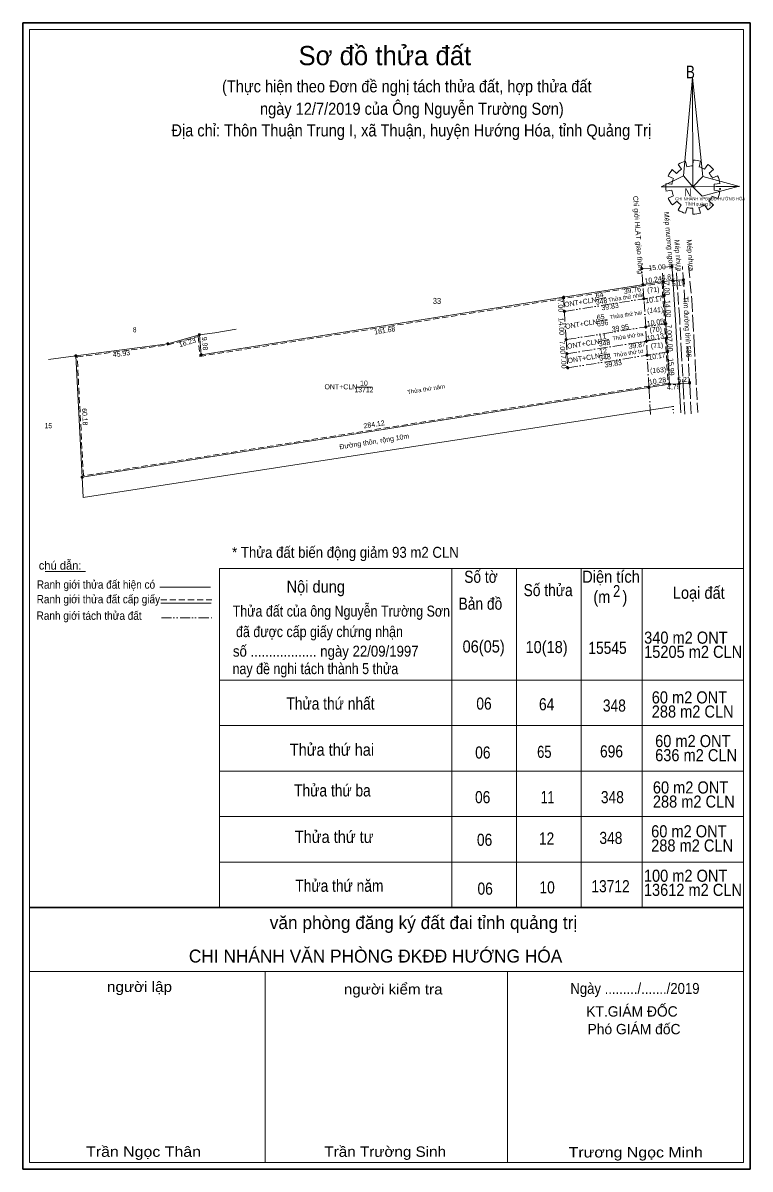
# Model space of a CAD drawing. Header units: metres. Extents: x 542053 to 545555, y 1832668 to 1833706.
# Drawn here: x 545195 to 545555, y 1833116 to 1833683 of the extents above; entities that cross this region are included whole.
import ezdxf
from ezdxf.enums import TextEntityAlignment as Align

# ---------------------------------------------------------------- set-up
doc = ezdxf.new("R2010")
doc.units = ezdxf.units.M
doc.header["$PDMODE"] = 32
doc.header["$PDSIZE"] = 0.5
for name, pattern in [('DASH_DOUBLE_DOT', [9.2, 5, -1.2, 0.3, -1.2, 0.3, -1.2]), ('DOT_DASHED', [7.7, 5, -1.2, 0.3, -1.2]), ('DOTTED', [1.5, 0.3, -1.2]), ('LONG_DASHED', [7.5, 6, -1.5]), ('MEDIUM_DASHED', [4.5, 3, -1.5])]:
    doc.linetypes.add(name, pattern=pattern)
for name, color, linetype, lineweight in [('1', 7, 'Continuous', 13), ('10', 7, 'Continuous', 13), ('2', 7, 'Continuous', 13), ('28', 7, 'DASH_DOUBLE_DOT', 13), ('3', 7, 'Continuous', 13), ('63', 7, 'Continuous', 13)]:
    doc.layers.add(name, color=color, linetype=linetype, lineweight=lineweight)

msp = doc.modelspace()

# ---------------------------------------------------------------- hatches: boundary and pattern name
at = {"layer": '28'}
for points in [[(545502.25, 1833561.81, 1), (545501.25, 1833561.81, 1)], [(545517.21, 1833562.85, 1), (545516.21, 1833562.85, 1)], [(545512.9, 1833555.5, 1), (545511.9, 1833555.5, 1)], [(545517.69, 1833555.88, 1), (545516.69, 1833555.88, 1)], [(545522.86, 1833556.29, 1), (545521.86, 1833556.29, 1)], [(545502.79, 1833553.9, 1), (545501.79, 1833553.9, 1)], [(545463.52, 1833547.66, 1), (545462.52, 1833547.66, 1)], [(545503.28, 1833546.92, 1), (545502.28, 1833546.92, 1)], [(545513.32, 1833548.51, 1), (545512.32, 1833548.51, 1)], [(545463.94, 1833540.67, 1), (545462.94, 1833540.67, 1)], [(545504.24, 1833532.96, 1), (545503.24, 1833532.96, 1)], [(545514.16, 1833534.54, 1), (545513.16, 1833534.54, 1)], [(545283.21, 1833529.1, 1), (545282.21, 1833529.1, 1)], [(545514.58, 1833527.55, 1), (545513.58, 1833527.55, 1)], [(545267.59, 1833524.68, 1), (545266.59, 1833524.68, 1)], [(545464.78, 1833526.7, 1), (545463.78, 1833526.7, 1)], [(545504.58, 1833525.96, 1), (545503.58, 1833525.96, 1)], [(545222.06, 1833518.66, 1), (545221.06, 1833518.66, 1)], [(545284.09, 1833519.16, 1), (545283.09, 1833519.16, 1)], [(545465.2, 1833519.71, 1), (545464.2, 1833519.71, 1)], [(545504.96, 1833518.97, 1), (545503.96, 1833518.97, 1)], [(545515, 1833520.56, 1), (545514, 1833520.56, 1)], [(545465.62, 1833512.72, 1), (545464.62, 1833512.72, 1)], [(545515.97, 1833504.6, 1), (545514.97, 1833504.6, 1)], [(545520.75, 1833504.88, 1), (545519.75, 1833504.88, 1)], [(545525.96, 1833505.2, 1), (545524.96, 1833505.2, 1)], [(545505.82, 1833502.99, 1), (545504.82, 1833502.99, 1)], [(545225.19, 1833458.56, 1), (545224.19, 1833458.56, 1)]]:
    msp.add_hatch(color=256, dxfattribs=at).paths.add_polyline_path(points)

# ---------------------------------------------------------------- linework, layer by layer
at = {"layer": '1'}
msp.add_line((545300.87, 1833531.82), (545290.42, 1833530.07), dxfattribs=at)
at = {"layer": '1', "linetype": 'MEDIUM_DASHED'}
msp.add_lwpolyline([(545511.79, 1833554.75), (545514.79, 1833505.15), (545225.3, 1833459.31), (545222.24, 1833518.09), (545267.22, 1833524.04), (545282.13, 1833528.26), (545283, 1833518.41)], close=True, dxfattribs=at)
at = {"layer": '1'}
for points in [[(545283.59, 1833519.16), (545463.02, 1833547.66), (545512.4, 1833555.5)], [(545290.42, 1833530.07), (545282.71, 1833529.1), (545283.59, 1833519.16)], [(545290.42, 1833530.07), (545282.71, 1833529.1), (545283.59, 1833519.16)], [(545290.42, 1833530.07), (545282.71, 1833529.1), (545283.59, 1833519.16)]]:
    msp.add_lwpolyline(points, dxfattribs=at)
at = {"layer": '10', "linetype": 'DOT_DASHED'}
for p, q in [((545502.29, 1833553.9), (545501.66, 1833563.13)), ((545504.08, 1833525.96), (545503.74, 1833532.96)), ((545504.46, 1833518.97), (545504.08, 1833525.96))]:
    msp.add_line(p, q, dxfattribs=at)
at = {"layer": '10'}
for p, q in [((545518.53, 1833536.46), (545516.62, 1833564.23)), ((545512.4, 1833555.5), (545512.07, 1833559.61)), ((545512.4, 1833555.5), (545512.82, 1833548.51)), ((545512.82, 1833548.51), (545513.66, 1833534.54)), ((545513.66, 1833534.54), (545514.08, 1833527.55)), ((545519.49, 1833519.05), (545518.53, 1833536.49)), ((545521.02, 1833490.45), (545519.49, 1833519.05))]:
    msp.add_line(p, q, dxfattribs=at)
at = {"layer": '10', "linetype": 'LONG_DASHED'}
for p, q in [((545522.55, 1833553.93), (545521.85, 1833562.85)), ((545523.14, 1833545.29), (545522.55, 1833553.9)), ((545524.7, 1833519.34), (545524.48, 1833523.33)), ((545525.67, 1833501.24), (545524.7, 1833519.33)), ((545526.28, 1833489.95), (545525.67, 1833501.24))]:
    msp.add_line(p, q, dxfattribs=at)
at = {"layer": '10', "linetype": 'DASH_DOUBLE_DOT'}
msp.add_line((545464.28, 1833526.7), (545464.7, 1833519.71), dxfattribs=at)
at = {"layer": '10', "linetype": 'LONG_DASHED'}
for points in [[(545523.07, 1833489.78), (545522.46, 1833501.07), (545521.49, 1833519.16), (545520.53, 1833536.6), (545519.35, 1833553.68), (545518.65, 1833562.6)], [(545524.95, 1833563.16), (545526.49, 1833546.4), (545527.05, 1833536.76), (545527.77, 1833524.39), (545528.45, 1833510.31), (545529.52, 1833490.54)]]:
    msp.add_lwpolyline(points, dxfattribs=at)
at = {"layer": '10', "linetype": 'DOT_DASHED'}
for points in [[(545503.74, 1833532.96), (545502.78, 1833546.92), (545502.29, 1833553.9)], [(545506.04, 1833489.65), (545505.32, 1833502.99), (545504.46, 1833518.97)]]:
    msp.add_lwpolyline(points, dxfattribs=at)
at = {"layer": '10', "linetype": 'DASH_DOUBLE_DOT'}
for points in [[(545463.02, 1833547.66), (545463.44, 1833540.67), (545512.82, 1833548.51)], [(545463.44, 1833540.67), (545464.28, 1833526.7), (545513.66, 1833534.54)], [(545464.7, 1833519.71), (545465.12, 1833512.72), (545514.5, 1833520.56)]]:
    msp.add_lwpolyline(points, dxfattribs=at)
at = {"layer": '10'}
for points in [[(545514.08, 1833527.55), (545514.5, 1833520.56), (545515.47, 1833504.6)], [(545267.09, 1833524.68), (545221.56, 1833518.66), (545208, 1833516.87)]]:
    msp.add_lwpolyline(points, dxfattribs=at)
at = {"layer": '2'}
msp.add_line((545225.21, 1833448.52), (545517.29, 1833493.61), dxfattribs=at)
at = {"layer": '2', "linetype": 'DOTTED'}
msp.add_line((545517.29, 1833493.61), (545517.47, 1833489.18), dxfattribs=at)
at = {"layer": '2'}
msp.add_lwpolyline([(545221.56, 1833518.66), (545224.69, 1833458.56), (545515.47, 1833504.6)], dxfattribs=at)
msp.add_point((545512.75, 1833555), dxfattribs=at)
at = {"layer": '28', "linetype": 'Continuous'}
for p, q in [((545501.75, 1833561.81), (545506.34, 1833562.13)), ((545512.71, 1833562.57), (545516.71, 1833562.85)), ((545267.09, 1833524.68), (545282.71, 1833529.1)), ((545224.69, 1833458.56), (545225.21, 1833448.52))]:
    msp.add_line(p, q, dxfattribs=at)
at = {"layer": '28', "linetype": 'DOT_DASHED'}
msp.add_lwpolyline([(545464.7, 1833519.71), (545504.08, 1833525.96), (545514.08, 1833527.55)], dxfattribs=at)
at = {"layer": '28'}
for centre in [(545501.75, 1833561.81), (545516.71, 1833562.85), (545512.4, 1833555.5), (545517.19, 1833555.88), (545522.36, 1833556.29), (545502.29, 1833553.9), (545463.02, 1833547.66), (545502.78, 1833546.92), (545512.82, 1833548.51), (545463.44, 1833540.67), (545503.74, 1833532.96), (545513.66, 1833534.54), (545282.71, 1833529.1), (545267.09, 1833524.68), (545464.28, 1833526.7), (545504.08, 1833525.96), (545221.56, 1833518.66), (545283.59, 1833519.16), (545464.7, 1833519.71), (545504.46, 1833518.97), (545465.12, 1833512.72), (545515.47, 1833504.6), (545520.25, 1833504.88), (545525.46, 1833505.2), (545505.32, 1833502.99), (545224.69, 1833458.56)]:
    msp.add_circle(centre, 0.5, dxfattribs=at)
at = {"layer": '28', "linetype": 'DOT_DASHED'}
for centre in [(545514.08, 1833527.55), (545514.5, 1833520.56)]:
    msp.add_circle(centre, 0.5, dxfattribs=at)
at = {"layer": '3'}
for p, q in [((545521.4, 1833611.01), (545519.83, 1833613.38)), ((545523.41, 1833615.02), (545524.1, 1833612.19)), ((545527.07, 1833612.65), (545527.16, 1833615.56)), ((545530.91, 1833615.02), (545530.21, 1833612.1)), ((545532.83, 1833611.01), (545534.4, 1833613.38)), ((545517.47, 1833606.46), (545514.85, 1833607.55)), ((545516.77, 1833610.83), (545518.96, 1833608.92)), ((545537.28, 1833610.83), (545535.1, 1833609.01)), ((545536.67, 1833606.55), (545539.29, 1833607.82)), ((545513.72, 1833604), (545516.6, 1833603.54)), ((545525.67, 1833602.27), (545528.47, 1833602.27)), ((545540.51, 1833604), (545537.54, 1833603.54)), ((545516.6, 1833600.63), (545513.72, 1833600.17)), ((545514.85, 1833596.62), (545517.47, 1833597.9)), ((545539.37, 1833596.53), (545536.5, 1833597.62)), ((545537.54, 1833600.63), (545540.51, 1833600.17)), ((545519.22, 1833595.16), (545516.95, 1833593.34)), ((545519.83, 1833590.88), (545521.31, 1833593.43)), ((545524.28, 1833592.07), (545523.41, 1833589.24)), ((545527.07, 1833588.79), (545527.07, 1833591.61)), ((545529.95, 1833592.07), (545530.82, 1833589.33)), ((545534.4, 1833590.88), (545532.83, 1833593.34)), ((545534.92, 1833595.16), (545537.28, 1833593.43)), ((545206.43, 1833411.91), (545226.31, 1833411.91)), ((545292.75, 1833413.41), (545552.19, 1833413.41)), ((545292.75, 1833413.41), (545292.75, 1833245.64)), ((545407.72, 1833413.41), (545407.72, 1833245.64)), ((545439.72, 1833413.41), (545439.72, 1833245.64)), ((545471.72, 1833413.41), (545471.72, 1833245.64)), ((545502.02, 1833413.33), (545502.02, 1833245.56)), ((545263.19, 1833404.23), (545288.27, 1833404.23)), ((545263.59, 1833396.19), (545288.63, 1833396.19)), ((545292.75, 1833358.14), (545552.19, 1833358.14)), ((545292.75, 1833335.64), (545552.19, 1833335.64)), ((545292.75, 1833313.14), (545552.19, 1833313.14)), ((545292.75, 1833290.64), (545552.19, 1833290.64)), ((545292.75, 1833268.14), (545552.19, 1833268.14)), ((545292.75, 1833245.64), (545552.19, 1833245.64)), ((545195.36, 1833242.55), (545195.36, 1833116.2)), ((545198.59, 1833213.9), (545552.19, 1833213.9)), ((545315.36, 1833213.9), (545315.36, 1833119.42)), ((545435.36, 1833213.9), (545435.36, 1833119.42))]:
    msp.add_line(p, q, dxfattribs=at)
at = {"layer": '3', "linetype": 'MEDIUM_DASHED'}
msp.add_line((545263.59, 1833397.87), (545288.83, 1833397.87), dxfattribs=at)
at = {"layer": '3', "linetype": 'DASH_DOUBLE_DOT'}
msp.add_line((545263.95, 1833388.95), (545289.15, 1833388.95), dxfattribs=at)
at = {"layer": '3', "lineweight": 35}
msp.add_line((545198.59, 1833245.64), (545552.19, 1833245.64), dxfattribs=at)
at = {"layer": '3'}
for points in [[(545195.36, 1833116.2), (545195.36, 1833683.39), (545555.36, 1833683.39), (545555.36, 1833116.2)], [(545195.36, 1833116.2), (545195.36, 1833683.39), (545555.36, 1833683.39), (545555.36, 1833116.2)], [(545552.19, 1833245.64), (545552.19, 1833119.42), (545198.59, 1833119.42), (545198.59, 1833680.22), (545552.19, 1833680.22)], [(545526.9, 1833656.37), (545527.07, 1833602.36), (545522.36, 1833607.73)], [(545526.9, 1833656.37), (545527.07, 1833602.36), (545532.05, 1833607.37)], [(545511.36, 1833602.36), (545522.36, 1833607.73), (545527.07, 1833602.36)], [(545550.11, 1833602.54), (545527.07, 1833602.36), (545532.05, 1833607.37)], [(545549.93, 1833602.63), (545531.61, 1833597.71), (545527.07, 1833602.36)]]:
    msp.add_lwpolyline(points, close=True, dxfattribs=at)
at = {"layer": '3', "lineweight": 35}
msp.add_lwpolyline([(545195.39, 1833683.42), (545555.39, 1833683.42), (545555.39, 1833116.22), (545195.39, 1833116.22)], close=True, dxfattribs=at)
at = {"layer": '3'}
for centre, major_axis, start_param, end_param in [((545527.115, 1833602.17), (13.46, 0), 1.8495599, 2.1390092), ((545527.115, 1833602.17), (10.549, 0), 1.5698559, 1.8561107), ((545527.115, 1833602.17), (13.46, 0), 1.2792421, 1.5633222), ((545527.115, 1833602.17), (13.46, 0), 0.7105624, 0.9968723), ((545527.115, 1833602.17), (13.46, 0), 2.4395818, 2.7240025), ((545527.115, 1833602.17), (10.549, 0), 2.1337354, 2.4449626), ((545527.115, 1833602.17), (10.549, 0), 1.0027091, 1.2755622), ((545527.115, 1833602.17), (10.549, 0), 0.4267838, 0.7064646), ((545527.115, 1833602.17), (13.46, 0), 0.1390515, 0.4339332), ((545527.115, 1833602.17), (13.46, 0), 3.0066793, 3.2913935), ((545527.115, 1833602.17), (10.549, 0), 2.7236855, 3.0151582), ((545527.115, 1833602.17), (10.549, 0), 6.1355839, 6.4161846), ((545527.115, 1833602.17), (13.46, 0), 3.5698864, 3.8569187), ((545527.115, 1833602.17), (10.549, 0), 3.2822995, 3.5610505), ((545527.115, 1833602.17), (10.549, 0), 5.5613733, 5.8395144), ((545527.115, 1833602.17), (13.46, 0), 5.8523029, 6.1383965), ((545527.115, 1833602.17), (10.549, 0), 3.8607757, 4.1325826), ((545527.039, 1833602.09), (13.46, 0), 4.1470906, 4.4365931), ((545527.115, 1833602.17), (10.549, 0), 4.4385468, 4.71314), ((545527.115, 1833602.17), (10.549, 0), 4.9908713, 5.2893316), ((545527.115, 1833602.17), (13.46, 0), 5.2856142, 5.567987), ((545527.115, 1833602.17), (13.46, 0), 4.7130101, 4.9976105)]:
    msp.add_ellipse(centre, major_axis=major_axis, ratio=0.995001, start_param=start_param, end_param=end_param, dxfattribs=at)
msp.add_point((545540.51, 1833601.27), dxfattribs=at)
at = {"layer": '63'}
for p, q in [((545478.81, 1833546.44), (545484.04, 1833547.46)), ((545479.33, 1833535.61), (545484.56, 1833536.63)), ((545480.28, 1833525.78), (545485.51, 1833526.8)), ((545480.53, 1833518.69), (545485.76, 1833519.71)), ((545520.25, 1833504.89), (545515.47, 1833504.6)), ((545525.46, 1833505.2), (545520.25, 1833504.88)), ((545360.3, 1833503.21), (545368.32, 1833503.21))]:
    msp.add_line(p, q, dxfattribs=at)
msp.add_lwpolyline([(545522.36, 1833556.29), (545517.19, 1833555.88), (545512.4, 1833555.5)], dxfattribs=at)

# ---------------------------------------------------------------- texts
at = {"layer": '1'}
for s, width, p in [('ONT+CLN', 0.95, (545352.775, 1833502.1)), ('10', 0.85, (545364.225, 1833503.92)), ('13712', 0.85, (545364.205, 1833500.61))]:
    msp.add_text(s, height=2.5, dxfattribs=dict(at, width=width)).set_placement(p, align=Align.CENTER)
at = {"layer": '2', "width": 0.8}
msp.add_text('33', height=3, dxfattribs=at).set_placement((545400.355, 1833544.33), align=Align.CENTER)
at = {"layer": '28'}
for s, rotation, width, p in [('Chỉ giới HLAT giao thông', 273.945, 0.95, (545498.755, 1833578.416)), ('Mép mương ngoài', 275.25, 0.9, (545514.061, 1833575.754)), ('Mép nhựa', 275.25, 0.9, (545518.53, 1833568.204)), ('Mép nhựa', 275.25, 0.9, (545524.61, 1833568.334)), ('15.00', 4.52, 0.9, (545509.456, 1833561.244)), ('Tim đường tỉnh 586', 273.151, 0.9, (545523.066, 1833532.829))]:
    msp.add_text(s, height=2.5, rotation=rotation, dxfattribs=dict(at, width=width)).set_placement(p, align=Align.CENTER)
at = {"layer": '3'}
msp.add_text('Sơ đồ thửa đất', height=9.52, dxfattribs=at).set_placement((545374.56, 1833662.5), align=Align.CENTER)
for s, height, width, p in [('B', 6.339, 0.8, (545523.55, 1833655.94)), ('N', 3.961, 0.9, (545522.91, 1833597.66)), ('CHI NHÁNH VPĐKĐĐ-HƯỚNG HÓA', 1.5, 0.95, (545518.31, 1833595.66)), ('TỈNH quảng trị', 1.5, 1.05, (545523.15, 1833593.06)), ('* Thửa đất biến động giảm 93 m2 CLN', 5.43, 0.9, (545298.91, 1833418.7)), ('Số tờ', 6, 0.85, (545413.86, 1833406.33)), ('Diện tích', 6, 0.9, (545472.3, 1833406.37)), ('Ranh giới thửa đất hiện có ', 4.115, 0.9, (545202.23, 1833403.43)), ('Nội dung', 6, 0.9, (545325.9, 1833401.45)), ('Số thửa', 6, 0.85, (545443.26, 1833399.73)), ('(m   )', 6, 0.9, (545477.78, 1833396.41)), ('2', 6, 0.8, (545487.54, 1833399.25)), ('Loại đất', 6, 0.9, (545517.14, 1833398.41)), ('Ranh giới thửa đất cấp giấy', 4.115, 0.9, (545202.19, 1833396.19)), ('Bản đồ', 6, 0.85, (545411.06, 1833393.01)), ('Ranh giới tách thửa đất', 4.115, 0.9, (545202.15, 1833388.03)), ('Thửa đất của ông Nguyễn Trường Sơn', 5.43, 0.85, (545299.19, 1833389.62)), (' đã được cấp giấy chứng nhận', 5.43, 0.85, (545299.15, 1833379.46)), ('340 m2 ONT', 6, 0.9, (545502.93, 1833376.2)), ('số .................. ngày 22/09/1997', 5.43, 0.9, (545299.35, 1833369.78)), ('06(05)', 6, 0.9, (545413.04, 1833371.82)), ('10(18)', 6, 0.9, (545444.2, 1833371.54)), ('15545', 6, 0.85, (545475.32, 1833371.14)), ('15205 m2 CLN', 6, 0.9, (545502.93, 1833369.2)), ('nay đề nghi tách thành 5 thửa', 5.43, 0.85, (545299.15, 1833361.14)), ('60 m2 ONT', 6, 0.9, (545506.7, 1833346.64)), ('Thửa thứ nhất', 6, 0.85, (545325.83, 1833343.6)), ('06', 6, 0.85, (545419.87, 1833343.56)), ('64', 6, 0.85, (545450.87, 1833343.24)), ('348', 6, 0.85, (545482.51, 1833342.6)), ('288 m2 CLN', 6, 0.9, (545506.7, 1833339.64)), ('60 m2 ONT', 6, 0.9, (545508.39, 1833325.04)), ('Thửa thứ hai', 6, 0.9, (545327.47, 1833320.75)), ('06', 6, 0.85, (545419.27, 1833319.35)), ('65', 6, 0.8, (545449.95, 1833319.67)), ('696', 6, 0.85, (545481.1, 1833319.92)), ('636 m2 CLN', 6, 0.9, (545508.39, 1833318.04)), ('Thửa thứ ba', 6, 0.85, (545329.64, 1833300.59)), ('60 m2 ONT', 6, 0.9, (545507.26, 1833302.07)), ('06', 6, 0.85, (545419.2, 1833297.27)), ('11', 6, 0.75, (545451.76, 1833297.27)), ('348', 6, 0.85, (545481.52, 1833297.27)), ('288 m2 CLN', 6, 0.9, (545507.26, 1833295.07)), ('Thửa thứ tư', 6, 0.9, (545329.95, 1833277.61)), ('60 m2 ONT', 6, 0.9, (545506.42, 1833280.36)), ('06', 6, 0.85, (545420.15, 1833276.17)), ('12', 6, 0.85, (545450.83, 1833276.81)), ('348', 6, 0.85, (545480.79, 1833277.09)), ('288 m2 CLN', 6, 0.9, (545506.42, 1833273.36)), ('100 m2 ONT', 6, 0.9, (545502.81, 1833258.38)), ('Thửa thứ năm', 6, 0.85, (545330.23, 1833253.42)), ('06', 6, 0.85, (545420.43, 1833251.98)), ('10', 6, 0.85, (545451.11, 1833252.62)), ('13712', 6, 0.85, (545476.83, 1833253.19)), ('13612 m2 CLN', 6, 0.9, (545502.81, 1833251.38))]:
    msp.add_text(s, height=height, dxfattribs=dict(at, width=width)).set_placement(p)
at = {"layer": '3', "width": 0.9}
for s, height, p in [('(Thực hiện theo Đơn đề nghị tách thửa đất, hợp thửa đất ', 6, (545386.415, 1833649.06)), ('ngày 12/7/2019 của Ông Nguyễn Trường Sơn)', 6, (545387.94, 1833637.94)), ('Địa chỉ: Thôn Thuận Trung I, xã Thuận, huyện Hướng Hóa, tỉnh Quảng Trị', 6, (545387.665, 1833627.25)), ('Ngày ........./......./2019', 5.4, (545498.38, 1833202.9))]:
    msp.add_text(s, height=height, dxfattribs=at).set_placement(p, align=Align.CENTER)
at = {"layer": '3'}
msp.add_text('chú dẫn:', height=4.115, dxfattribs=at).set_placement((545203.23, 1833412.87))
for s, height, p in [('văn phòng đăng ký đất đai tỉnh quảng trị', 6.4, (545469.83, 1833234.98)), ('CHI NHÁNH VĂN PHÒNG ĐKĐĐ HƯỚNG HÓA', 6.4, (545462.4, 1833218.42)), ('KT.GIÁM ĐỐC', 5.12, (545519.54, 1833191.66)), ('Phó GIÁM đốC', 5.12, (545520.95, 1833182.91))]:
    msp.add_text(s, height=height, dxfattribs=at).set_placement(p, align=Align.RIGHT)
for s, width, p in [('người lập', 1.1, (545269.17, 1833203.86)), ('người kiểm tra', 1.1, (545403.16, 1833202.62)), ('Trần Ngọc Thân', 1.15, (545283.52, 1833122.26)), ('Trần Trường Sinh', 1.1, (545404.84, 1833122.26)), ('Trương Ngọc Minh', 1.15, (545532.01, 1833121.94))]:
    msp.add_text(s, height=5.12, dxfattribs=dict(at, width=width)).set_placement(p, align=Align.RIGHT)
at = {"layer": '63'}
for s, height, rotation, width, p in [('10.24', 2.5, 9.021, 0.9, (545507.589, 1833555.1)), ('4.81', 2.5, 4.536, 0.85, (545514.926, 1833556.409)), ('5.19', 2.5, 4.534, 0.9, (545520.086, 1833553.369)), ('64', 2.5, 9.021, 0.95, (545481.069, 1833547.489)), ('39.76', 2.5, 9.021, 0.9, (545497.274, 1833549.959)), ('(71)', 2.5, 4.536, 0.9, (545507.561, 1833550.146)), ('7.00', 2.5, 273.439, 0.9, (545513.033, 1833551.885)), ('7.00', 2.5, 273.439, 0.9, (545460.313, 1833543.515)), ('348', 2.5, 9.021, 0.9, (545482.024, 1833544.391)), ('39.83', 2.5, 9.021, 0.9, (545486.244, 1833541.83)), ('10.17', 2.5, 9.021, 0.9, (545507.944, 1833545.283)), ('14.00', 2.5, 273.441, 0.9, (545513.562, 1833541.89)), ('65', 2.5, 9.021, 0.95, (545481.584, 1833536.662)), ('(141)', 2.5, 4.536, 0.9, (545508.476, 1833540.101)), ('181.68', 2.5, 9.025, 0.9, (545374.704, 1833530.012)), ('14.00', 2.5, 273.441, 0.9, (545460.762, 1833533.19)), ('696', 2.5, 9.021, 0.9, (545482.544, 1833533.557)), ('39.95', 2.5, 9.021, 0.9, (545491.354, 1833531.283)), ('10.05', 2.5, 9.021, 0.9, (545508.714, 1833534.023)), ('(70)', 2.5, 4.536, 0.9, (545508.761, 1833530.466)), ('7.00', 2.5, 273.439, 0.9, (545514.153, 1833530.795)), ('16.23', 2.5, 15.8, 0.95, (545277.105, 1833524.098)), ('9.98', 2.5, 275.059, 0.9, (545284.244, 1833524.62)), ('11', 2.5, 9.021, 0.9, (545482.544, 1833526.828)), ('10.13', 2.5, 9.021, 0.9, (545508.694, 1833526.77)), ('7.00', 2.5, 273.439, 0.9, (545461.273, 1833522.775)), ('348', 2.5, 9.021, 0.9, (545483.494, 1833523.731)), ('12', 2.5, 9.021, 0.95, (545482.784, 1833519.738)), ('39.87', 2.5, 9.021, 0.9, (545499.674, 1833522.723)), ('(71)', 2.5, 4.536, 0.9, (545509.391, 1833522.596)), ('7.00', 2.5, 273.439, 0.9, (545514.543, 1833524.075)), ('45.93', 2.5, 7.532, 0.9, (545244.311, 1833518.499)), ('7.00', 2.5, 273.439, 0.9, (545461.873, 1833515.635)), ('348', 2.5, 9.021, 0.9, (545483.744, 1833516.641)), ('39.83', 2.5, 9.021, 0.9, (545487.814, 1833513.54)), ('10.17', 2.5, 9.021, 0.9, (545509.514, 1833517.263)), ('15.99', 2.5, 273.478, 0.9, (545515.164, 1833513.121)), ('(163)', 2.5, 4.536, 0.9, (545509.946, 1833510.371)), ('10.28', 2.5, 8.997, 0.9, (545509.775, 1833505.051)), ('4.79', 2.5, 3.472, 0.9, (545517.624, 1833502.024)), ('5.21', 2.5, 3.515, 0.85, (545522.773, 1833505.708)), ('Thửa thứ năm', 2, 9.021, 1.1, (545395.133, 1833501.189)), ('60.18', 2.5, 272.981, 0.85, (545224.8, 1833488.425)), ('284.12', 2.5, 8.997, 0.9, (545369.415, 1833483.546)), ('Đường thôn, rộng 10m', 2.5, 8.997, 0.9, (545369.505, 1833475.087))]:
    msp.add_text(s, height=height, rotation=rotation, dxfattribs=dict(at, width=width)).set_placement(p, align=Align.CENTER)
for s, height, p in [('Thửa thứ nhất', 2, (545494.038, 1833546.643)), ('ONT+CLN', 2.5, (545471.519, 1833544.034)), ('Thửa thứ hai', 2, (545494.068, 1833537.983)), ('ONT+CLN', 2.5, (545472.039, 1833533.204)), ('Thửa thứ ba', 2, (545495.058, 1833527.364)), ('ONT+CLN', 2.5, (545472.989, 1833523.374)), ('Thửa thứ tư', 2, (545495.338, 1833519.063)), ('ONT+CLN', 2.5, (545473.239, 1833516.284))]:
    msp.add_text(s, height=height, rotation=9.021, dxfattribs=at).set_placement(p, align=Align.CENTER)
for s, width, p in [('8', 0.75, (545250.715, 1833530.3)), ('15', 0.8, (545207.96, 1833482.85))]:
    msp.add_text(s, height=2.5, dxfattribs=dict(at, width=width)).set_placement(p, align=Align.CENTER)

doc.saveas('drawing.dxf')
